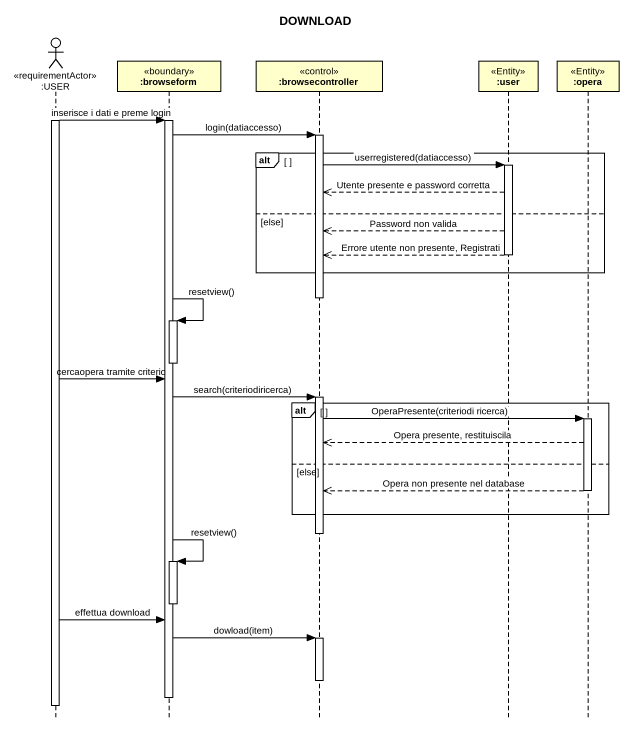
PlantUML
@startuml
title DOWNLOAD
hide footbox
actor ":USER" as USER <<requirementActor>>
participant ":browseform" as browseform <<boundary>>
participant ":browsecontroller" as browsecontroller <<control>>
participant ":user" as user <<Entity>>
participant ":opera" as opera <<Entity>>

activate USER
USER -> browseform : inserisce i dati e preme login
activate browseform
browseform -> browsecontroller : login(datiaccesso)
activate browsecontroller
alt
  browsecontroller -> user : userregistered(datiaccesso)
  activate user
  user -->> browsecontroller : Utente presente e password corretta
else else
  user -->> browsecontroller : Password non valida
  user -->> browsecontroller : Errore utente non presente, Registrati
  deactivate user
end
deactivate browsecontroller
browseform -> browseform : resetview()
activate browseform
deactivate browseform
USER -> browseform : cercaopera tramite criterio
browseform -> browsecontroller : search(criteriodiricerca)
activate browsecontroller
alt
  browsecontroller -> opera : OperaPresente(criteriodi ricerca)
  activate opera
  opera -->> browsecontroller : Opera presente, restituiscila
else else
  opera -->> browsecontroller : Opera non presente nel database
  deactivate opera
end
deactivate browsecontroller
browseform -> browseform : resetview()
activate browseform
deactivate browseform
USER -> browseform : effettua download
browseform -> browsecontroller : dowload(item)
activate browsecontroller
deactivate browsecontroller
deactivate browseform
deactivate USER
@enduml
